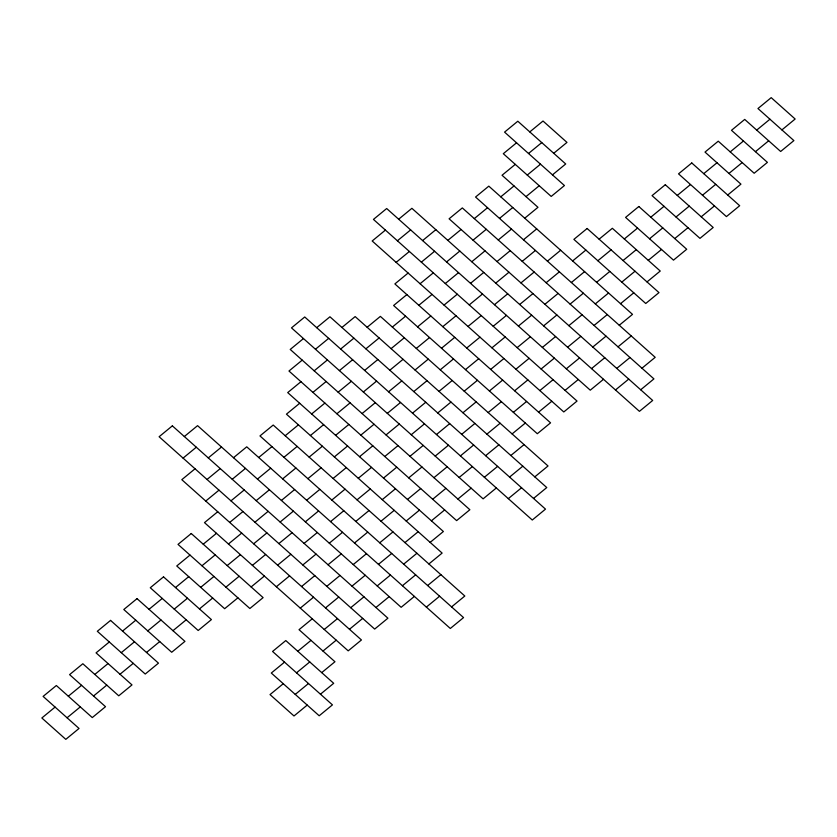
<?xml version="1.0" encoding="UTF-8"?>
<svg xmlns="http://www.w3.org/2000/svg" width="837" height="837" viewBox="0 0 837 837"><rect width="100%" height="100%" fill="white"/><g stroke="black" fill="none" stroke-linecap="round" stroke-linejoin="round"><path stroke-width="1.26" d="M385.428 230.091L372.183 240.983L563.793 411.95L577.028 401.069L373.448 219.409L386.684 208.528L590.263 390.178L603.508 379.287M398.663 219.21L411.898 208.319L639.426 411.344L652.672 400.463L449.092 218.802L462.327 207.921L653.927 378.889L640.692 389.78M397.397 240.784L410.643 229.893M516.544 142.803L503.309 153.694L551.206 196.433L564.441 185.542L504.565 132.12L517.81 121.229L565.707 163.968L552.472 174.86M529.779 131.911L543.014 121.03L566.973 142.405L553.728 153.286M184.328 436.537L197.574 425.656L401.153 607.306L414.388 596.415M303.475 338.556L290.23 349.447L469.86 509.733L456.625 520.614L288.974 371.021L302.209 360.13M316.71 327.675L329.945 316.784L545.504 509.126L532.269 520.018L304.731 316.982L291.496 327.874L483.106 498.842L496.341 487.961M396.142 262.358L409.377 251.466M422.612 240.585L435.847 229.694M515.278 164.376L502.043 175.257L537.971 207.314L524.726 218.206M528.513 153.485L541.759 142.604M183.073 458.111L196.308 447.22M315.444 349.249L328.69 338.357M341.925 327.476L355.16 316.585L546.77 487.552L533.525 498.444M408.111 273.04L394.876 283.921L550.558 422.842L537.312 433.723L393.61 305.495L406.855 294.614M421.356 262.148L434.591 251.267M447.826 240.376L461.061 229.495M474.307 218.603L487.542 207.722M500.777 196.831L514.012 185.95M527.258 175.059L540.493 164.178M195.042 468.793L181.807 479.685L361.438 639.97L348.192 650.851L204.49 522.623L217.735 511.742M208.277 457.912L221.523 447.021M300.943 381.703L287.708 392.595L443.39 531.505L430.145 542.386M314.189 370.812L327.424 359.931M340.659 349.039L353.894 338.158M367.14 327.267L380.375 316.386L548.026 465.979L534.791 476.87M420.09 283.722L433.325 272.841M446.56 261.95L459.806 251.069M473.041 240.177L486.276 229.296M499.511 218.405L512.757 207.524M525.992 196.632L539.227 185.741M207.021 479.486L220.257 468.594M233.492 457.713L246.737 446.822L450.316 628.472L463.552 617.591L259.972 435.931L273.207 425.05L464.817 596.017L451.572 606.909M299.688 403.277L286.442 414.158L442.124 553.079L428.889 563.96M312.923 392.386L326.158 381.505M339.393 370.613L352.639 359.732M365.874 348.841L379.109 337.96M392.354 327.068L405.589 316.187M418.824 305.296L432.059 294.415M445.305 283.523L458.54 272.642M471.775 261.751L485.021 250.859M498.256 239.978L511.491 229.087M205.756 501.049L218.991 490.168M232.236 479.277L245.471 468.396M258.706 457.504L271.941 446.623M285.187 435.732L298.422 424.851M311.657 413.959L324.902 403.078M338.138 392.187L351.373 381.306M364.608 370.414L377.853 359.533M391.088 348.642L404.323 337.75M417.558 326.869L430.804 315.978M444.039 305.097L457.274 294.205M470.52 283.325L483.755 272.433M496.99 261.552L510.225 250.661M523.47 239.78L536.705 228.888M230.97 500.85L244.205 489.969M257.44 479.078L270.686 468.197M283.921 457.305L297.156 446.424M310.401 435.533L323.637 424.652M336.872 413.76L350.107 402.869M363.352 391.988L376.587 381.097M389.822 370.216L403.057 359.324M416.303 348.443L429.538 337.552M442.773 326.671L456.019 315.779M469.254 304.898L482.489 294.007M495.724 283.126L508.969 272.234M522.204 261.353L535.439 250.462M189.989 555.088L176.753 565.969L224.651 608.708L237.896 597.827M203.234 544.196L216.469 533.315M229.704 522.424L242.95 511.543M256.185 500.652L269.42 489.76M282.655 478.879L295.9 467.988M309.135 457.107L322.371 446.215M335.606 435.334L348.851 424.443M362.086 413.562L375.321 402.67M388.567 391.789L401.802 380.898M415.037 370.017L428.272 359.125M441.517 348.244L454.753 337.353M467.988 326.472L481.223 315.58M494.468 304.689L507.703 293.808M520.938 282.916L534.184 272.035M547.419 261.144L560.654 250.263M109.302 641.979L96.067 652.86L131.995 684.917L118.749 695.809L82.832 663.751L69.586 674.632L105.514 706.69L92.279 717.581L56.351 685.524L43.116 696.405L79.034 728.462L65.799 739.353L41.85 717.979L55.085 707.098M122.537 631.088L135.782 620.207M149.017 609.315L162.252 598.434M175.488 587.543L188.733 576.651M201.968 565.77L215.203 554.879M228.449 543.998L241.684 533.106M254.919 522.225L268.154 511.334M281.399 500.453L294.634 489.561M307.87 478.68L321.105 467.789M334.35 456.908L347.585 446.016M360.82 435.135L374.066 424.244M387.301 413.363L400.536 402.471M413.771 391.58L427.016 380.699M440.252 369.808L453.487 358.927M466.722 348.035L479.967 337.154M493.202 326.263L506.437 315.382M519.683 304.49L532.918 293.609M546.153 282.718L559.388 271.837M572.634 260.945L585.869 250.064M599.104 239.173L612.349 228.292L660.247 271.031L647.011 281.912M68.331 696.206L81.566 685.325M94.801 674.434L108.036 663.553M121.281 652.661L134.516 641.77M147.751 630.889L160.986 619.997M174.232 609.116L187.467 598.225M200.702 587.344L213.948 576.452M227.183 565.571L240.418 554.68M253.653 543.799L266.898 532.907M280.133 522.026L293.368 511.135M306.614 500.254L319.849 489.363M333.084 478.482L346.319 467.59M359.565 456.699L372.8 445.818M386.035 434.926L399.27 424.045M412.515 413.154L425.751 402.273M438.986 391.381L452.231 380.5M465.466 369.609L478.701 358.728M491.936 347.836L505.182 336.955M518.417 326.064L531.652 315.183M544.887 304.291L558.133 293.41M571.368 282.519L584.603 271.627M597.848 260.746L611.083 249.855M624.318 238.974L637.553 228.082M650.799 217.201L664.034 206.31M677.269 195.429L690.504 184.538M703.75 173.657L716.985 162.765M730.22 151.884L743.465 140.993M756.7 130.112L769.935 119.22M67.065 717.78L80.3 706.888M93.535 696.007L106.78 685.116M120.015 674.235L133.25 663.343M146.496 652.462L159.731 641.571M172.966 630.69L186.201 619.798M199.447 608.917L212.682 598.026M225.917 587.145L239.152 576.254M252.397 565.373L265.632 554.481M278.867 543.59L292.113 532.709M305.348 521.817L318.583 510.936M331.818 500.045L345.064 489.164M358.299 478.272L371.534 467.391M384.769 456.5L398.014 445.619M411.249 434.727L424.485 423.846M437.73 412.955L450.965 402.074M464.2 391.182L477.435 380.301M490.681 369.41L503.916 358.518M517.151 347.637L530.386 336.746M543.631 325.865L556.867 314.974M570.102 304.093L583.347 293.201M596.582 282.32L609.817 271.429M623.052 260.548L636.298 249.656M649.533 238.775L662.768 227.884M676.014 217.003L689.249 206.111M702.484 195.23L715.719 184.339M728.964 173.447L742.199 162.566M755.434 151.675L768.669 140.794M781.915 129.902L795.15 119.021L771.201 97.647L757.966 108.538L793.884 140.595L780.649 151.476L744.721 119.419L731.486 130.31L767.414 162.368L754.168 173.249L718.251 141.191L705.005 152.083L740.933 184.14L727.698 195.021M251.131 586.936L264.366 576.055M277.612 565.163L290.847 554.282M304.082 543.391L317.317 532.51M330.563 521.618L343.798 510.737M357.033 499.846L370.278 488.965M383.513 478.073L396.748 467.192M409.984 456.301L423.229 445.42M436.464 434.529L449.699 423.637M462.934 412.756L476.18 401.865M489.415 390.984L502.65 380.092M515.895 369.211L529.13 358.32M542.366 347.439L555.601 336.547M568.846 325.666L582.081 314.775M595.316 303.894L608.551 293.002M621.797 282.121L635.032 271.23M648.267 260.349L661.512 249.457M674.748 238.566L687.983 227.685M701.218 216.793L714.463 205.912M276.346 586.737L289.581 575.856M302.816 564.965L316.062 554.084M329.297 543.192L342.532 532.311M355.777 521.42L369.012 510.528M382.247 499.647L395.482 488.756M408.728 477.875L421.963 466.983M435.198 456.102L448.433 445.211M461.679 434.33L474.914 423.438M488.149 412.557L501.394 401.666M514.629 390.785L527.865 379.893M541.1 369.012L554.345 358.121M567.58 347.24L580.815 336.348M594.05 325.457L607.296 314.576M620.531 303.685L633.766 292.804M301.561 586.538L314.796 575.647M328.031 564.766L341.276 553.874M354.511 542.993L367.746 532.102M380.981 521.221L394.227 510.329M407.462 499.448L420.697 488.557M433.943 477.676L447.178 466.784M460.413 455.903L473.648 445.012M486.893 434.131L500.128 423.24M513.363 412.348L526.599 401.467M539.844 390.576L553.079 379.695M566.314 368.803L579.56 357.922M592.795 347.031L606.03 336.15M619.265 325.258L632.51 314.377L488.808 186.149L475.562 197.03L655.193 357.315L641.958 368.207M300.295 608.112L313.53 597.22M326.775 586.339L340.01 575.448M353.245 564.567L366.48 553.675M379.726 542.794L392.961 531.903M406.196 521.022L419.442 510.131M432.677 499.25L445.912 488.358M459.147 477.467L472.392 466.586M485.627 455.694L498.862 444.813M512.098 433.922L525.343 423.041M538.578 412.149L551.813 401.268M565.059 390.377L578.294 379.496M591.529 368.604L604.764 357.723M618.009 346.832L631.244 335.951M312.274 618.794L299.029 629.686L334.957 661.743L321.722 672.624M325.509 607.913L338.744 597.022M351.979 586.141L365.225 575.249M378.46 564.358L391.695 553.477M404.941 542.585L418.176 531.704M431.411 520.813L444.646 509.932M457.891 499.04L471.126 488.159M484.361 477.268L497.607 466.387M510.842 455.495L524.077 444.614M616.743 368.406L629.979 357.514M284.528 662.14L271.293 673.032L319.19 715.771L332.435 704.88L272.559 651.458L285.794 640.567L333.691 683.306L320.456 694.197M297.773 651.259L311.008 640.368M324.243 629.476L337.489 618.595M350.724 607.704L363.959 596.823M377.194 585.931L390.44 575.05M403.675 564.159L416.91 553.278M509.576 477.069L522.811 466.188M615.477 389.979L628.723 379.088M283.272 683.714L270.027 694.595L293.986 715.97L307.221 705.089M296.507 672.822L309.742 661.941M322.988 651.05L336.223 640.169M349.458 629.278L362.693 618.397M375.939 607.505L389.174 596.624M402.409 585.733L415.644 574.852M508.31 498.643L521.556 487.751M295.241 694.396L308.487 683.515M427.623 585.534L440.858 574.642M426.357 607.107L439.603 596.216M172.359 425.855L159.114 436.736L374.673 629.079L387.908 618.198L172.359 425.855M191.255 533.514L178.019 544.395L249.865 608.509L263.111 597.628L191.255 533.514M110.568 620.405L97.322 631.286L145.23 674.036L158.465 663.145L110.568 620.405M137.038 598.633L123.803 609.514L171.7 652.264L184.946 641.372L137.038 598.633M163.518 576.86L150.283 587.741L198.181 630.491L211.416 619.6L163.518 576.86M587.135 228.491L573.889 239.372L645.745 303.486L658.981 292.605L587.135 228.491M638.819 206.509L625.584 217.4L673.482 260.14L686.717 249.259L638.819 206.509M665.3 184.736L652.054 195.628L699.962 238.367L713.197 227.486L665.3 184.736M691.77 162.964L678.535 173.855L726.432 216.595L739.678 205.714L691.77 162.964"/></g></svg>
